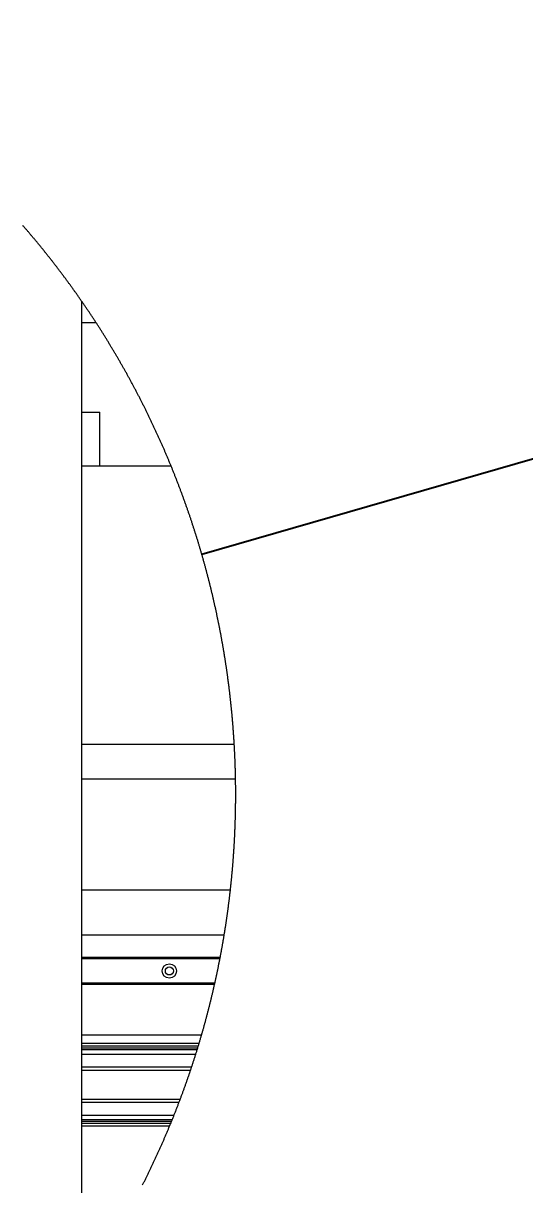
# Model space of a CAD drawing. Header units: millimetres. Extents: x 169 to 14583, y -399 to 10804.
# Drawn here: x 3427 to 3986, y 4334 to 5629 of the extents above; entities that cross this region are included whole.
import ezdxf

# ---------------------------------------------------------------- set-up
doc = ezdxf.new("R2010")
doc.units = ezdxf.units.MM
doc.header["$LTSCALE"] = 35
doc.layers.add('1', color=70, linetype='Continuous')
doc.layers.add('13', color=6, linetype='Continuous')
doc.styles.add('SLDTEXTSTYLE2', font='TXT', dxfattribs={"width": 0.7})
doc.dimstyles.new('SLDDIMSTYLE6', dxfattribs={"dimtxt": 0.18, "dimasz": 26.25, "dimexe": 0, "dimexo": 0.0625, "dimgap": 0, "dimtad": 0, "dimtih": 1, "dimtoh": 1, "dimdec": 0, "dimrnd": 1e-09, "dimzin": 0, "dimdsep": 46, "dimtxsty": 'Standard', "dimblk1": 'NONE', "dimblk2": 'NONE', "dimsah": 1, "dimcen": 0.09, "dimadec": 0, "dimazin": 0, "dimtfac": 26.25, "dimtdec": 0, "dimtofl": 0, "dimtmove": 0, "dimatfit": 3, "dimldrblk": 'NONE', "dimfxl": 0, "dimfrac": 2, "dimtolj": 1, "dimtzin": 0, "dimarcsym": 0})
doc.dimstyles.new('SLDDIMSTYLE7', dxfattribs={"dimtxt": 105.988363, "dimasz": 26.25, "dimexe": 0, "dimexo": 0.0625, "dimgap": 26.497091, "dimtad": 1, "dimdec": 0, "dimlfac": 0.5, "dimrnd": 1e-09, "dimzin": 12, "dimdsep": 46, "dimtxsty": 'SLDTEXTSTYLE2', "dimsah": 1, "dimcen": 0.09, "dimadec": 0, "dimazin": 3, "dimtfac": 1, "dimtdec": 3, "dimtofl": 0, "dimtmove": 0, "dimatfit": 3, "dimfxl": 0, "dimfrac": 2, "dimtolj": 1, "dimtzin": 12, "dimarcsym": 0})

# ---------------------------------------------------------------- blocks, each defined once
blk = doc.blocks.new('_None')
blk = doc.blocks.new('_D_45')
at = {"layer": '1'}
for p, q in [((3007.6, 4323.5), (3007.6, 3632.6)), ((3412.4, 4084.2), (3412.4, 3632.6)), ((3629.2, 3862), (3841.7, 3862)), ((3841.7, 3700), (3629.2, 3700)), ((3007.6, 3667.6), (3412.4, 3667.6)), ((3412.4, 3667.6), (3841.7, 3667.6))]:
    blk.add_line(p, q, dxfattribs=at)
for centre, start, end in [((3629.2, 3781), 90, 270), ((3841.7, 3781), 270, 90)]:
    blk.add_arc(centre, 81, start, end, dxfattribs=at)
for points in [[(3007.6, 3667.6), (3033.9, 3662.3), (3033.9, 3672.8)], [(3412.4, 3667.6), (3386.2, 3672.8), (3386.2, 3662.3)]]:
    blk.add_solid(points, dxfattribs=at)
at = {"layer": '1', "insert": (3629.2, 3838.6), "char_height": 92.6, "attachment_point": 1, "style": 'SLDTEXTSTYLE2'}
blk.add_mtext('202', dxfattribs=at)

msp = doc.modelspace()

# ---------------------------------------------------------------- linework, layer by layer
at = {"color": 7, "linetype": 'Continuous', "lineweight": 18}
for p, q in [((3492.433, 4219.866), (3492.433, 5319.063)), ((3492.433, 5295.465), (3508.244, 5295.465)), ((3492.433, 5195.464), (3512.433, 5195.464)), ((3512.433, 5135.465), (3512.433, 5195.464)), ((3591.954, 5135.465), (3492.433, 5135.465)), ((3492.433, 4825.465), (3662.324, 4825.465)), ((3663.799, 4786.465), (3492.433, 4786.465)), ((3658.006, 4662.464), (3492.433, 4662.464)), ((3651.109, 4612.465), (3492.433, 4612.465)), ((3646.654, 4587.465), (3492.433, 4587.465)), ((3646.366, 4585.965), (3492.433, 4585.965)), ((3640.743, 4558.965), (3492.433, 4558.965)), ((3640.406, 4557.465), (3492.433, 4557.465)), ((3625.839, 4500.765), (3492.433, 4500.765)), ((3623.096, 4491.464), (3492.433, 4491.464)), ((3622.19, 4488.465), (3492.433, 4488.465)), ((3621.579, 4486.464), (3492.433, 4486.464)), ((3620.964, 4484.464), (3492.433, 4484.464)), ((3619.406, 4479.464), (3492.433, 4479.464)), ((3614.808, 4465.234), (3492.433, 4465.234)), ((3613.599, 4461.615), (3492.433, 4461.615)), ((3602.102, 4429.314), (3492.433, 4429.314)), ((3600.732, 4425.695), (3492.433, 4425.695)), ((3595.186, 4411.465), (3492.433, 4411.465)), ((3593.176, 4406.465), (3492.433, 4406.465)), ((3592.362, 4404.465), (3492.433, 4404.465)), ((3591.544, 4402.464), (3492.433, 4402.464)), ((3590.306, 4399.465), (3492.433, 4399.465))]:
    msp.add_line(p, q, dxfattribs=at)
at = {"color": 7, "linetype": 'Continuous', "lineweight": 18, "flags": 128}
for points in [[(3663.948, 4768.632), (3663.949, 4769.464), (3663.948, 4770.344), (3663.947, 4771.223), (3663.945, 4772.102), (3663.942, 4772.981), (3663.939, 4773.861), (3663.934, 4774.74), (3663.929, 4775.619), (3663.923, 4776.498), (3663.916, 4777.378), (3663.908, 4778.257), (3663.9, 4779.136), (3663.891, 4780.015), (3663.881, 4780.894), (3663.87, 4781.773), (3663.859, 4782.653), (3663.846, 4783.532), (3663.833, 4784.411), (3663.819, 4785.29), (3663.804, 4786.169), (3663.799, 4786.465), (3663.783, 4787.344), (3663.766, 4788.223), (3663.749, 4789.102), (3663.731, 4789.981), (3663.712, 4790.86), (3663.692, 4791.739), (3663.671, 4792.618), (3663.65, 4793.497), (3663.627, 4794.376), (3663.604, 4795.255), (3663.58, 4796.134), (3663.556, 4797.013), (3663.53, 4797.891), (3663.504, 4798.77), (3663.477, 4799.649), (3663.449, 4800.528), (3663.42, 4801.407), (3663.391, 4802.285), (3663.361, 4803.164), (3663.33, 4804.043), (3663.298, 4804.921), (3663.265, 4805.8), (3663.232, 4806.679), (3663.198, 4807.557), (3663.162, 4808.436), (3663.126, 4809.314), (3663.09, 4810.193), (3663.052, 4811.071), (3663.014, 4811.949), (3662.975, 4812.828), (3662.935, 4813.706), (3662.894, 4814.584), (3662.853, 4815.463), (3662.811, 4816.341), (3662.768, 4817.219), (3662.724, 4818.097), (3662.679, 4818.975), (3662.634, 4819.853), (3662.588, 4820.731), (3662.541, 4821.609), (3662.493, 4822.487), (3662.444, 4823.365), (3662.395, 4824.243), (3662.344, 4825.121), (3662.324, 4825.465), (3662.273, 4826.342), (3662.221, 4827.22), (3662.168, 4828.098), (3662.114, 4828.975), (3662.06, 4829.853), (3662.004, 4830.73), (3661.948, 4831.608), (3661.891, 4832.485), (3661.834, 4833.362), (3661.775, 4834.24), (3661.716, 4835.117), (3661.656, 4835.994), (3661.595, 4836.871), (3661.533, 4837.748), (3661.47, 4838.625), (3661.407, 4839.502), (3661.343, 4840.379), (3661.278, 4841.256), (3661.212, 4842.133), (3661.146, 4843.009), (3661.078, 4843.886), (3661.01, 4844.763), (3660.941, 4845.639), (3660.872, 4846.516), (3660.801, 4847.392), (3660.73, 4848.268), (3660.658, 4849.145), (3660.585, 4850.021), (3660.511, 4850.897), (3660.437, 4851.773), (3660.362, 4852.649), (3660.285, 4853.525), (3660.208, 4854.401), (3660.131, 4855.277), (3660.052, 4856.152), (3659.973, 4857.028), (3659.893, 4857.904), (3659.812, 4858.779), (3659.73, 4859.655), (3659.648, 4860.53), (3659.565, 4861.405), (3659.481, 4862.28), (3659.396, 4863.156), (3659.31, 4864.031), (3659.224, 4864.906), (3659.137, 4865.781), (3659.049, 4866.655), (3658.96, 4867.53), (3658.87, 4868.405), (3658.78, 4869.279), (3658.688, 4870.154), (3658.596, 4871.028), (3658.504, 4871.903), (3658.41, 4872.777), (3658.315, 4873.651), (3658.22, 4874.525), (3658.124, 4875.399), (3658.028, 4876.273), (3657.93, 4877.147), (3657.832, 4878.02), (3657.732, 4878.894), (3657.632, 4879.767), (3657.532, 4880.641), (3657.43, 4881.514), (3657.328, 4882.388), (3657.225, 4883.261), (3657.121, 4884.134), (3657.016, 4885.007), (3656.91, 4885.88), (3656.804, 4886.752), (3656.697, 4887.625), (3656.589, 4888.498), (3656.48, 4889.37), (3656.371, 4890.243), (3656.261, 4891.115), (3656.15, 4891.987), (3656.038, 4892.859), (3655.925, 4893.731), (3655.812, 4894.603), (3655.697, 4895.475), (3655.582, 4896.346), (3655.466, 4897.218), (3655.35, 4898.089), (3655.232, 4898.961), (3655.114, 4899.832), (3654.995, 4900.703), (3654.875, 4901.574), (3654.755, 4902.445), (3654.633, 4903.316), (3654.511, 4904.187), (3654.388, 4905.057), (3654.264, 4905.928), (3654.14, 4906.798), (3654.014, 4907.668), (3653.888, 4908.539), (3653.761, 4909.409), (3653.634, 4910.279), (3653.505, 4911.148), (3653.376, 4912.018), (3653.246, 4912.888), (3653.115, 4913.757), (3652.983, 4914.626), (3652.851, 4915.495), (3652.717, 4916.365), (3652.583, 4917.233), (3652.448, 4918.102), (3652.313, 4918.971), (3652.176, 4919.84), (3652.039, 4920.708), (3651.901, 4921.576), (3651.762, 4922.445), (3651.623, 4923.313), (3651.482, 4924.181), (3651.341, 4925.048), (3651.199, 4925.916), (3651.057, 4926.784), (3650.913, 4927.651), (3650.769, 4928.518), (3650.624, 4929.386), (3650.478, 4930.253), (3650.331, 4931.12), (3650.183, 4931.986), (3650.035, 4932.853), (3649.886, 4933.719), (3649.736, 4934.586), (3649.586, 4935.452), (3649.434, 4936.318), (3649.282, 4937.184), (3649.129, 4938.05), (3648.975, 4938.916), (3648.821, 4939.781), (3648.665, 4940.647), (3648.509, 4941.512), (3648.352, 4942.377), (3648.195, 4943.242), (3648.036, 4944.107), (3647.877, 4944.972), (3647.717, 4945.836), (3647.556, 4946.7), (3647.394, 4947.565), (3647.232, 4948.429), (3647.068, 4949.293), (3646.904, 4950.157), (3646.739, 4951.02), (3646.574, 4951.884), (3646.408, 4952.747), (3646.24, 4953.61), (3646.072, 4954.473), (3645.904, 4955.336), (3645.734, 4956.199), (3645.564, 4957.061), (3645.393, 4957.924), (3645.221, 4958.786), (3645.048, 4959.648), (3644.875, 4960.51), (3644.701, 4961.372), (3644.526, 4962.234), (3644.35, 4963.095), (3644.173, 4963.956), (3643.996, 4964.818), (3643.818, 4965.679), (3643.639, 4966.539), (3643.459, 4967.4), (3643.279, 4968.261), (3643.097, 4969.121), (3642.915, 4969.981), (3642.733, 4970.841), (3642.549, 4971.701), (3642.364, 4972.561), (3642.179, 4973.42), (3641.993, 4974.28), (3641.807, 4975.139), (3641.619, 4975.998), (3641.431, 4976.857), (3641.242, 4977.715), (3641.052, 4978.574), (3640.861, 4979.432), (3640.67, 4980.29), (3640.477, 4981.148), (3640.285, 4982.006), (3640.091, 4982.864), (3639.896, 4983.721), (3639.701, 4984.578), (3639.505, 4985.435), (3639.308, 4986.292), (3639.11, 4987.149), (3638.912, 4988.005), (3638.712, 4988.862), (3638.512, 4989.718), (3638.312, 4990.574), (3638.11, 4991.43), (3637.908, 4992.285), (3637.705, 4993.141), (3637.501, 4993.996), (3637.296, 4994.851), (3637.09, 4995.706), (3636.884, 4996.561), (3636.677, 4997.415), (3636.469, 4998.27), (3636.261, 4999.124), (3636.052, 4999.978), (3635.841, 5000.832), (3635.631, 5001.685), (3635.419, 5002.539), (3635.206, 5003.392), (3634.993, 5004.245), (3634.779, 5005.097), (3634.564, 5005.95), (3634.349, 5006.802), (3634.132, 5007.655), (3633.915, 5008.507), (3633.697, 5009.358), (3633.479, 5010.21), (3633.259, 5011.062), (3633.039, 5011.913), (3632.818, 5012.764), (3632.596, 5013.614), (3632.374, 5014.465), (3632.151, 5015.315), (3631.927, 5016.166), (3631.702, 5017.016), (3631.476, 5017.866), (3631.25, 5018.715), (3631.022, 5019.564), (3630.795, 5020.414), (3630.566, 5021.263), (3630.336, 5022.111), (3630.106, 5022.96), (3629.875, 5023.808), (3629.643, 5024.656), (3629.41, 5025.504), (3629.177, 5026.352), (3628.943, 5027.199), (3628.708, 5028.047), (3628.473, 5028.894), (3628.236, 5029.741), (3627.999, 5030.587), (3627.761, 5031.434), (3627.522, 5032.28), (3627.283, 5033.126), (3627.042, 5033.972), (3626.801, 5034.817), (3626.559, 5035.662), (3626.317, 5036.508), (3626.074, 5037.353), (3625.829, 5038.197), (3625.584, 5039.042), (3625.339, 5039.886), (3625.092, 5040.73), (3624.845, 5041.574), (3624.597, 5042.417), (3624.348, 5043.26), (3624.099, 5044.103), (3623.849, 5044.946), (3623.598, 5045.789), (3623.346, 5046.631), (3623.093, 5047.474), (3622.84, 5048.315), (3622.586, 5049.157), (3622.331, 5049.999), (3622.075, 5050.84), (3621.819, 5051.681), (3621.562, 5052.522), (3621.304, 5053.362), (3621.045, 5054.203), (3620.786, 5055.043), (3620.525, 5055.883), (3620.265, 5056.722), (3620.003, 5057.562), (3619.74, 5058.401), (3619.477, 5059.24), (3619.213, 5060.078), (3618.948, 5060.917), (3618.682, 5061.755), (3618.416, 5062.593), (3618.149, 5063.43), (3617.881, 5064.268), (3617.613, 5065.105), (3617.343, 5065.942), (3617.073, 5066.779), (3616.802, 5067.615), (3616.53, 5068.451), (3616.258, 5069.287), (3615.985, 5070.123), (3615.711, 5070.958), (3615.436, 5071.794), (3615.161, 5072.629), (3614.885, 5073.463), (3614.608, 5074.298), (3614.33, 5075.132), (3614.051, 5075.966), (3613.772, 5076.8), (3613.492, 5077.633), (3613.211, 5078.466), (3612.93, 5079.299), (3612.648, 5080.132), (3612.364, 5080.964), (3612.081, 5081.797), (3611.796, 5082.629), (3611.511, 5083.46), (3611.225, 5084.292), (3610.938, 5085.123), (3610.65, 5085.954), (3610.362, 5086.784), (3610.073, 5087.614), (3609.783, 5088.445), (3609.492, 5089.274), (3609.201, 5090.104), (3608.909, 5090.933), (3608.616, 5091.762), (3608.322, 5092.591), (3608.028, 5093.42), (3607.733, 5094.248), (3607.437, 5095.076), (3607.14, 5095.903), (3606.843, 5096.731), (3606.545, 5097.558), (3606.246, 5098.385), (3605.946, 5099.211), (3605.646, 5100.038), (3605.345, 5100.864), (3605.043, 5101.69), (3604.74, 5102.515), (3604.437, 5103.34), (3604.132, 5104.165), (3603.827, 5104.99), (3603.522, 5105.814), (3603.215, 5106.638), (3602.908, 5107.462), (3602.6, 5108.286), (3602.292, 5109.109), (3601.982, 5109.932), (3601.672, 5110.755), (3601.361, 5111.577), (3601.049, 5112.399), (3600.737, 5113.221), (3600.424, 5114.043), (3600.11, 5114.864), (3599.795, 5115.685), (3599.48, 5116.506), (3599.164, 5117.326), (3598.847, 5118.146), (3598.529, 5118.966), (3598.211, 5119.786), (3597.892, 5120.605), (3597.572, 5121.424), (3597.251, 5122.243), (3596.93, 5123.061), (3596.608, 5123.879), (3596.285, 5124.697), (3595.962, 5125.515), (3595.637, 5126.332), (3595.312, 5127.149), (3594.986, 5127.965), (3594.66, 5128.782), (3594.332, 5129.598), (3594.004, 5130.413), (3593.676, 5131.229), (3593.346, 5132.044), (3593.016, 5132.859), (3592.685, 5133.674), (3592.353, 5134.488), (3592.02, 5135.302), (3591.954, 5135.465), (3591.62, 5136.278), (3591.286, 5137.091), (3590.951, 5137.904), (3590.616, 5138.717), (3590.28, 5139.529), (3589.942, 5140.341), (3589.605, 5141.153), (3589.266, 5141.965), (3588.927, 5142.776), (3588.587, 5143.586), (3588.246, 5144.397), (3587.904, 5145.207), (3587.562, 5146.017), (3587.219, 5146.827), (3586.875, 5147.636), (3586.531, 5148.445), (3586.186, 5149.254), (3585.84, 5150.062), (3585.493, 5150.87), (3585.146, 5151.678), (3584.798, 5152.485), (3584.449, 5153.292), (3584.099, 5154.099), (3583.749, 5154.905), (3583.398, 5155.711), (3583.046, 5156.517), (3582.693, 5157.322), (3582.34, 5158.128), (3581.986, 5158.932), (3581.631, 5159.737), (3581.276, 5160.541), (3580.92, 5161.345), (3580.563, 5162.149), (3580.205, 5162.952), (3579.847, 5163.755), (3579.488, 5164.557), (3579.128, 5165.359), (3578.767, 5166.161), (3578.406, 5166.963), (3578.044, 5167.764), (3577.681, 5168.565), (3577.317, 5169.365), (3576.953, 5170.166), (3576.588, 5170.966), (3576.223, 5171.765), (3575.856, 5172.564), (3575.489, 5173.363), (3575.121, 5174.162), (3574.753, 5174.96), (3574.383, 5175.758), (3574.013, 5176.556), (3573.642, 5177.353), (3573.271, 5178.15), (3572.899, 5178.946), (3572.526, 5179.743), (3572.152, 5180.538), (3571.778, 5181.334), (3571.403, 5182.129), (3571.027, 5182.924), (3570.65, 5183.719), (3570.273, 5184.513), (3569.895, 5185.307), (3569.516, 5186.1), (3569.137, 5186.893), (3568.757, 5187.686), (3568.376, 5188.478), (3567.994, 5189.271), (3567.612, 5190.062), (3567.229, 5190.854), (3566.845, 5191.645), (3566.461, 5192.435), (3566.075, 5193.226), (3565.689, 5194.016), (3565.303, 5194.805), (3564.915, 5195.595), (3564.527, 5196.384), (3564.138, 5197.172), (3563.749, 5197.961), (3563.359, 5198.749), (3562.968, 5199.536), (3562.576, 5200.323), (3562.184, 5201.11), (3561.79, 5201.897), (3561.397, 5202.683), (3561.002, 5203.468), (3560.607, 5204.254), (3560.211, 5205.039), (3559.814, 5205.823), (3559.417, 5206.608), (3559.019, 5207.392), (3558.62, 5208.175), (3558.22, 5208.958), (3557.82, 5209.741), (3557.419, 5210.524), (3557.018, 5211.306), (3556.615, 5212.088), (3556.212, 5212.869), (3555.808, 5213.65), (3555.404, 5214.431), (3554.999, 5215.211), (3554.593, 5215.991), (3554.186, 5216.77), (3553.779, 5217.55), (3553.371, 5218.328), (3552.962, 5219.107), (3552.552, 5219.885), (3552.142, 5220.663), (3551.731, 5221.44), (3551.32, 5222.217), (3550.907, 5222.993), (3550.494, 5223.77), (3550.081, 5224.545), (3549.666, 5225.321), (3549.251, 5226.096), (3548.835, 5226.871), (3548.419, 5227.645), (3548.002, 5228.419), (3547.584, 5229.192), (3547.165, 5229.966), (3546.746, 5230.738), (3546.325, 5231.511), (3545.905, 5232.283), (3545.483, 5233.054), (3545.061, 5233.826), (3544.638, 5234.597), (3544.215, 5235.367), (3543.79, 5236.137), (3543.365, 5236.907), (3542.94, 5237.676), (3542.513, 5238.445), (3542.086, 5239.214), (3541.659, 5239.982), (3541.23, 5240.75), (3540.801, 5241.517), (3540.371, 5242.284), (3539.941, 5243.051), (3539.509, 5243.817), (3539.077, 5244.583), (3538.645, 5245.348), (3538.211, 5246.113), (3537.777, 5246.878), (3537.343, 5247.642), (3536.907, 5248.406), (3536.471, 5249.169), (3536.034, 5249.932), (3535.597, 5250.695), (3535.158, 5251.457), (3534.719, 5252.219), (3534.28, 5252.98), (3533.84, 5253.741), (3533.399, 5254.502), (3532.957, 5255.262), (3532.515, 5256.022), (3532.072, 5256.782), (3531.628, 5257.541), (3531.183, 5258.299), (3530.738, 5259.058), (3530.292, 5259.815), (3529.846, 5260.573), (3529.399, 5261.33), (3528.951, 5262.086), (3528.502, 5262.843), (3528.053, 5263.598), (3527.603, 5264.354), (3527.153, 5265.109), (3526.701, 5265.863), (3526.249, 5266.617), (3525.796, 5267.371), (3525.343, 5268.125), (3524.889, 5268.877), (3524.434, 5269.63), (3523.979, 5270.382), (3523.523, 5271.134), (3523.066, 5271.885), (3522.608, 5272.636), (3522.15, 5273.386), (3521.691, 5274.136), (3521.232, 5274.886), (3520.771, 5275.635), (3520.311, 5276.384), (3519.849, 5277.132), (3519.387, 5277.88), (3518.924, 5278.627), (3518.46, 5279.375), (3517.996, 5280.121), (3517.531, 5280.867), (3517.065, 5281.613), (3516.599, 5282.359), (3516.132, 5283.104), (3515.664, 5283.848), (3515.196, 5284.592), (3514.727, 5285.336), (3514.257, 5286.079), (3513.787, 5286.822), (3513.316, 5287.564), (3512.844, 5288.306), (3512.372, 5289.048), (3511.899, 5289.789), (3511.425, 5290.53), (3510.95, 5291.27), (3510.475, 5292.01), (3509.999, 5292.749), (3509.523, 5293.488), (3509.046, 5294.226), (3508.568, 5294.965), (3508.244, 5295.465), (3507.765, 5296.202), (3507.285, 5296.939), (3506.805, 5297.675), (3506.324, 5298.411), (3505.842, 5299.147), (3505.36, 5299.882), (3504.877, 5300.617), (3504.394, 5301.351), (3503.909, 5302.085), (3503.424, 5302.818), (3502.938, 5303.551), (3502.452, 5304.284), (3501.965, 5305.016), (3501.478, 5305.747), (3500.989, 5306.479), (3500.5, 5307.209), (3500.011, 5307.94), (3499.521, 5308.669), (3499.03, 5309.399), (3498.538, 5310.128), (3498.046, 5310.856), (3497.553, 5311.584), (3497.059, 5312.312), (3496.565, 5313.039), (3496.07, 5313.766), (3495.574, 5314.492), (3495.078, 5315.218), (3494.581, 5315.943), (3494.084, 5316.668), (3493.586, 5317.393), (3493.087, 5318.117), (3492.587, 5318.84), (3492.433, 5319.063), (3491.933, 5319.786), (3491.432, 5320.509), (3490.93, 5321.231), (3490.427, 5321.952), (3489.924, 5322.673), (3489.421, 5323.394), (3488.916, 5324.114), (3488.411, 5324.834), (3487.906, 5325.553), (3487.4, 5326.272), (3486.892, 5326.99), (3486.385, 5327.708), (3485.877, 5328.426), (3485.368, 5329.143), (3484.858, 5329.859), (3484.348, 5330.575), (3483.837, 5331.291), (3483.326, 5332.006), (3482.813, 5332.721), (3482.301, 5333.435), (3481.787, 5334.148), (3481.273, 5334.862), (3480.758, 5335.575), (3480.243, 5336.287), (3479.727, 5336.999), (3479.21, 5337.71), (3478.693, 5338.421), (3478.175, 5339.131), (3477.656, 5339.841), (3477.137, 5340.551), (3476.617, 5341.26), (3476.096, 5341.968), (3475.575, 5342.677), (3475.053, 5343.384), (3474.53, 5344.091), (3474.007, 5344.798), (3473.484, 5345.504), (3472.959, 5346.21), (3472.434, 5346.915), (3471.908, 5347.62), (3471.382, 5348.324), (3470.855, 5349.028), (3470.327, 5349.731), (3469.799, 5350.434), (3469.27, 5351.136), (3468.74, 5351.838), (3468.21, 5352.539), (3467.679, 5353.24), (3467.148, 5353.941), (3466.616, 5354.641), (3466.083, 5355.34), (3465.55, 5356.039), (3465.016, 5356.738), (3464.481, 5357.436), (3463.946, 5358.133), (3463.41, 5358.83), (3462.873, 5359.527), (3462.336, 5360.223), (3461.798, 5360.918), (3461.26, 5361.613), (3460.721, 5362.308), (3460.181, 5363.002), (3459.64, 5363.695), (3459.1, 5364.389), (3458.558, 5365.081), (3458.015, 5365.773), (3457.473, 5366.465), (3456.929, 5367.156), (3456.385, 5367.847), (3455.84, 5368.537), (3455.295, 5369.226), (3454.749, 5369.915), (3454.202, 5370.604), (3453.655, 5371.292), (3453.107, 5371.98), (3452.559, 5372.667), (3452.009, 5373.354), (3451.459, 5374.04), (3450.909, 5374.725), (3450.358, 5375.411), (3449.806, 5376.095), (3449.254, 5376.779), (3448.701, 5377.463), (3448.148, 5378.146), (3447.594, 5378.829), (3447.039, 5379.511), (3446.483, 5380.193), (3445.927, 5380.874), (3445.371, 5381.554), (3444.813, 5382.234), (3444.256, 5382.914), (3443.697, 5383.593), (3443.138, 5384.272), (3442.579, 5384.95), (3442.018, 5385.627), (3441.457, 5386.304), (3440.896, 5386.981), (3440.333, 5387.657), (3439.771, 5388.332), (3439.207, 5389.007), (3438.643, 5389.682), (3438.079, 5390.356), (3437.513, 5391.029), (3436.948, 5391.702), (3436.381, 5392.375), (3435.814, 5393.047), (3435.246, 5393.718), (3434.678, 5394.389), (3434.109, 5395.059), (3433.54, 5395.729), (3432.969, 5396.398), (3432.399, 5397.067), (3431.827, 5397.735), (3431.255, 5398.403), (3430.683, 5399.071), (3430.109, 5399.737), (3429.536, 5400.403), (3428.962, 5401.069), (3428.386, 5401.734), (3427.811, 5402.399), (3427.235, 5403.063), (3426.658, 5403.727)], [(3560.17, 4333.809), (3560.566, 4334.593), (3560.961, 4335.379), (3561.356, 4336.165), (3561.749, 4336.951), (3562.143, 4337.737), (3562.535, 4338.524), (3562.927, 4339.311), (3563.318, 4340.098), (3563.708, 4340.886), (3564.098, 4341.675), (3564.487, 4342.463), (3564.875, 4343.252), (3565.262, 4344.041), (3565.649, 4344.831), (3566.035, 4345.621), (3566.42, 4346.411), (3566.805, 4347.202), (3567.189, 4347.993), (3567.572, 4348.784), (3567.954, 4349.576), (3568.336, 4350.368), (3568.717, 4351.16), (3569.097, 4351.953), (3569.477, 4352.746), (3569.856, 4353.54), (3570.234, 4354.333), (3570.611, 4355.128), (3570.988, 4355.922), (3571.364, 4356.717), (3571.739, 4357.512), (3572.113, 4358.308), (3572.487, 4359.103), (3572.86, 4359.9), (3573.232, 4360.696), (3573.604, 4361.493), (3573.975, 4362.29), (3574.345, 4363.088), (3574.714, 4363.886), (3575.083, 4364.684), (3575.451, 4365.482), (3575.818, 4366.281), (3576.184, 4367.08), (3576.55, 4367.88), (3576.915, 4368.68), (3577.28, 4369.48), (3577.643, 4370.281), (3578.006, 4371.082), (3578.368, 4371.883), (3578.73, 4372.684), (3579.09, 4373.486), (3579.45, 4374.288), (3579.809, 4375.091), (3580.168, 4375.894), (3580.526, 4376.697), (3580.883, 4377.5), (3581.239, 4378.304), (3581.594, 4379.108), (3581.949, 4379.913), (3582.303, 4380.717), (3582.657, 4381.523), (3583.009, 4382.328), (3583.361, 4383.134), (3583.712, 4383.94), (3584.063, 4384.746), (3584.412, 4385.553), (3584.761, 4386.36), (3585.109, 4387.167), (3585.457, 4387.975), (3585.804, 4388.783), (3586.15, 4389.591), (3586.495, 4390.4), (3586.84, 4391.209), (3587.183, 4392.018), (3587.526, 4392.827), (3587.869, 4393.637), (3588.21, 4394.448), (3588.551, 4395.258), (3588.891, 4396.069), (3589.231, 4396.88), (3589.569, 4397.691), (3589.907, 4398.503), (3590.244, 4399.315), (3590.306, 4399.465), (3590.643, 4400.277), (3590.978, 4401.09), (3591.313, 4401.903), (3591.544, 4402.464), (3591.877, 4403.278), (3592.21, 4404.092), (3592.362, 4404.465), (3592.694, 4405.279), (3593.025, 4406.093), (3593.176, 4406.465), (3593.506, 4407.28), (3593.835, 4408.095), (3594.163, 4408.91), (3594.491, 4409.726), (3594.818, 4410.542), (3595.144, 4411.359), (3595.186, 4411.465), (3595.512, 4412.281), (3595.836, 4413.098), (3596.16, 4413.916), (3596.483, 4414.734), (3596.806, 4415.552), (3597.127, 4416.37), (3597.448, 4417.188), (3597.768, 4418.007), (3598.088, 4418.826), (3598.406, 4419.646), (3598.724, 4420.466), (3599.041, 4421.286), (3599.358, 4422.106), (3599.673, 4422.927), (3599.988, 4423.748), (3600.303, 4424.569), (3600.616, 4425.39), (3600.732, 4425.695), (3601.045, 4426.517), (3601.356, 4427.339), (3601.667, 4428.162), (3601.978, 4428.984), (3602.102, 4429.314), (3602.411, 4430.138), (3602.719, 4430.961), (3603.027, 4431.785), (3603.334, 4432.609), (3603.64, 4433.433), (3603.945, 4434.257), (3604.25, 4435.082), (3604.554, 4435.907), (3604.857, 4436.732), (3605.159, 4437.558), (3605.461, 4438.384), (3605.762, 4439.21), (3606.062, 4440.036), (3606.361, 4440.863), (3606.66, 4441.69), (3606.958, 4442.517), (3607.255, 4443.345), (3607.551, 4444.173), (3607.847, 4445.001), (3608.142, 4445.829), (3608.436, 4446.658), (3608.729, 4447.486), (3609.022, 4448.316), (3609.313, 4449.145), (3609.605, 4449.975), (3609.895, 4450.805), (3610.184, 4451.635), (3610.473, 4452.465), (3610.761, 4453.296), (3611.048, 4454.127), (3611.335, 4454.958), (3611.621, 4455.79), (3611.906, 4456.621), (3612.19, 4457.453), (3612.474, 4458.286), (3612.756, 4459.118), (3613.039, 4459.951), (3613.32, 4460.784), (3613.599, 4461.615), (3613.879, 4462.448), (3614.158, 4463.282), (3614.436, 4464.116), (3614.714, 4464.95), (3614.808, 4465.234), (3615.084, 4466.068), (3615.36, 4466.903), (3615.635, 4467.738), (3615.909, 4468.574), (3616.182, 4469.41), (3616.455, 4470.245), (3616.727, 4471.082), (3616.998, 4471.918), (3617.268, 4472.755), (3617.538, 4473.591), (3617.807, 4474.429), (3618.075, 4475.266), (3618.342, 4476.104), (3618.608, 4476.941), (3618.874, 4477.78), (3619.139, 4478.618), (3619.404, 4479.457), (3619.406, 4479.464), (3619.67, 4480.303), (3619.932, 4481.142), (3620.194, 4481.982), (3620.455, 4482.821), (3620.716, 4483.661), (3620.964, 4484.464), (3621.223, 4485.305), (3621.481, 4486.145), (3621.579, 4486.464), (3621.836, 4487.305), (3622.093, 4488.146), (3622.19, 4488.465), (3622.445, 4489.306), (3622.699, 4490.148), (3622.953, 4490.989), (3623.096, 4491.464), (3623.348, 4492.307), (3623.6, 4493.149), (3623.851, 4493.992), (3624.102, 4494.835), (3624.351, 4495.678), (3624.6, 4496.521), (3624.848, 4497.364), (3625.095, 4498.208), (3625.341, 4499.052), (3625.587, 4499.896), (3625.832, 4500.741), (3625.839, 4500.765), (3626.083, 4501.609), (3626.326, 4502.454), (3626.569, 4503.299), (3626.811, 4504.145), (3627.052, 4504.99), (3627.292, 4505.836), (3627.531, 4506.682), (3627.77, 4507.528), (3628.008, 4508.375), (3628.245, 4509.221), (3628.482, 4510.068), (3628.717, 4510.915), (3628.952, 4511.762), (3629.186, 4512.61), (3629.42, 4513.458), (3629.652, 4514.306), (3629.884, 4515.154), (3630.115, 4516.002), (3630.345, 4516.851), (3630.575, 4517.699), (3630.803, 4518.548), (3631.031, 4519.397), (3631.258, 4520.247), (3631.485, 4521.096), (3631.71, 4521.946), (3631.935, 4522.796), (3632.159, 4523.646), (3632.382, 4524.497), (3632.605, 4525.347), (3632.827, 4526.198), (3633.048, 4527.049), (3633.268, 4527.901), (3633.487, 4528.752), (3633.706, 4529.604), (3633.924, 4530.455), (3634.141, 4531.307), (3634.357, 4532.16), (3634.573, 4533.012), (3634.787, 4533.865), (3635.001, 4534.717), (3635.215, 4535.57), (3635.427, 4536.424), (3635.639, 4537.277), (3635.849, 4538.13), (3636.06, 4538.984), (3636.269, 4539.838), (3636.477, 4540.692), (3636.685, 4541.547), (3636.892, 4542.401), (3637.099, 4543.256), (3637.304, 4544.111), (3637.509, 4544.966), (3637.712, 4545.821), (3637.916, 4546.677), (3638.118, 4547.532), (3638.319, 4548.388), (3638.52, 4549.244), (3638.72, 4550.1), (3638.919, 4550.957), (3639.118, 4551.813), (3639.315, 4552.67), (3639.512, 4553.527), (3639.709, 4554.384), (3639.904, 4555.241), (3640.098, 4556.099), (3640.292, 4556.956), (3640.406, 4557.465), (3640.599, 4558.323), (3640.743, 4558.965), (3640.934, 4559.823), (3641.124, 4560.681), (3641.314, 4561.54), (3641.502, 4562.398), (3641.69, 4563.257), (3641.878, 4564.116), (3642.064, 4564.976), (3642.25, 4565.835), (3642.435, 4566.695), (3642.619, 4567.554), (3642.802, 4568.414), (3642.985, 4569.274), (3643.166, 4570.135), (3643.347, 4570.995), (3643.527, 4571.856), (3643.707, 4572.716), (3643.886, 4573.577), (3644.063, 4574.438), (3644.24, 4575.299), (3644.417, 4576.161), (3644.592, 4577.022), (3644.767, 4577.884), (3644.941, 4578.746), (3645.114, 4579.608), (3645.286, 4580.47), (3645.458, 4581.333), (3645.629, 4582.195), (3645.799, 4583.058), (3645.968, 4583.92), (3646.136, 4584.783), (3646.304, 4585.646), (3646.366, 4585.965), (3646.532, 4586.828), (3646.654, 4587.465), (3646.82, 4588.328), (3646.984, 4589.192), (3647.148, 4590.056), (3647.31, 4590.92), (3647.473, 4591.784), (3647.634, 4592.648), (3647.794, 4593.513), (3647.954, 4594.377), (3648.113, 4595.242), (3648.271, 4596.107), (3648.428, 4596.972), (3648.585, 4597.837), (3648.741, 4598.703), (3648.896, 4599.568), (3649.05, 4600.434), (3649.203, 4601.299), (3649.356, 4602.165), (3649.508, 4603.031), (3649.659, 4603.897), (3649.809, 4604.764), (3649.959, 4605.63), (3650.107, 4606.497), (3650.255, 4607.363), (3650.402, 4608.23), (3650.548, 4609.097), (3650.694, 4609.964), (3650.839, 4610.832), (3650.983, 4611.699), (3651.109, 4612.465), (3651.252, 4613.332), (3651.393, 4614.2), (3651.534, 4615.068), (3651.674, 4615.936), (3651.813, 4616.804), (3651.952, 4617.672), (3652.09, 4618.54), (3652.227, 4619.409), (3652.363, 4620.278), (3652.498, 4621.146), (3652.633, 4622.015), (3652.766, 4622.884), (3652.899, 4623.753), (3653.032, 4624.623), (3653.163, 4625.492), (3653.294, 4626.361), (3653.424, 4627.231), (3653.553, 4628.101), (3653.681, 4628.971), (3653.808, 4629.841), (3653.935, 4630.711), (3654.061, 4631.581), (3654.186, 4632.451), (3654.31, 4633.321), (3654.433, 4634.192), (3654.556, 4635.063), (3654.678, 4635.933), (3654.799, 4636.804), (3654.919, 4637.675), (3655.039, 4638.546), (3655.158, 4639.417), (3655.276, 4640.289), (3655.393, 4641.16), (3655.509, 4642.032), (3655.625, 4642.903), (3655.739, 4643.775), (3655.853, 4644.647), (3655.967, 4645.519), (3656.079, 4646.391), (3656.19, 4647.263), (3656.301, 4648.135), (3656.411, 4649.007), (3656.521, 4649.88), (3656.629, 4650.752), (3656.737, 4651.625), (3656.843, 4652.498), (3656.949, 4653.371), (3657.055, 4654.243), (3657.159, 4655.117), (3657.263, 4655.99), (3657.366, 4656.863), (3657.468, 4657.736), (3657.569, 4658.609), (3657.669, 4659.483), (3657.769, 4660.356), (3657.868, 4661.23), (3657.966, 4662.104), (3658.006, 4662.464), (3658.103, 4663.338), (3658.199, 4664.212), (3658.295, 4665.086), (3658.389, 4665.961), (3658.483, 4666.835), (3658.576, 4667.709), (3658.668, 4668.583), (3658.76, 4669.458), (3658.85, 4670.332), (3658.94, 4671.207), (3659.029, 4672.082), (3659.117, 4672.957), (3659.205, 4673.831), (3659.291, 4674.706), (3659.377, 4675.581), (3659.462, 4676.457), (3659.546, 4677.332), (3659.63, 4678.207), (3659.712, 4679.082), (3659.794, 4679.958), (3659.875, 4680.833), (3659.955, 4681.709), (3660.035, 4682.584), (3660.114, 4683.46), (3660.192, 4684.336), (3660.269, 4685.212), (3660.345, 4686.088), (3660.42, 4686.964), (3660.495, 4687.84), (3660.569, 4688.716), (3660.642, 4689.592), (3660.714, 4690.468), (3660.786, 4691.345), (3660.856, 4692.221), (3660.926, 4693.098), (3660.995, 4693.974), (3661.064, 4694.851), (3661.131, 4695.727), (3661.198, 4696.604), (3661.264, 4697.481), (3661.329, 4698.358), (3661.393, 4699.234), (3661.457, 4700.111), (3661.519, 4700.988), (3661.581, 4701.865), (3661.642, 4702.743), (3661.703, 4703.62), (3661.762, 4704.497), (3661.821, 4705.374), (3661.879, 4706.251), (3661.936, 4707.129), (3661.992, 4708.006), (3662.048, 4708.884), (3662.102, 4709.761), (3662.156, 4710.639), (3662.209, 4711.516), (3662.262, 4712.394), (3662.313, 4713.272), (3662.364, 4714.15), (3662.414, 4715.027), (3662.463, 4715.905), (3662.511, 4716.783), (3662.559, 4717.661), (3662.606, 4718.539), (3662.652, 4719.417), (3662.697, 4720.295), (3662.741, 4721.173), (3662.785, 4722.052), (3662.827, 4722.93), (3662.869, 4723.808), (3662.91, 4724.686), (3662.951, 4725.565), (3662.99, 4726.443), (3663.029, 4727.321), (3663.067, 4728.2), (3663.104, 4729.078), (3663.141, 4729.957), (3663.176, 4730.835), (3663.211, 4731.714), (3663.245, 4732.592), (3663.278, 4733.471), (3663.31, 4734.349), (3663.342, 4735.228), (3663.373, 4736.107), (3663.403, 4736.986), (3663.432, 4737.864), (3663.46, 4738.743), (3663.488, 4739.622), (3663.514, 4740.501), (3663.54, 4741.38), (3663.565, 4742.259), (3663.59, 4743.137), (3663.613, 4744.016), (3663.636, 4744.895), (3663.658, 4745.774), (3663.679, 4746.653), (3663.7, 4747.532), (3663.719, 4748.411), (3663.738, 4749.29), (3663.756, 4750.169), (3663.773, 4751.048), (3663.789, 4751.927), (3663.805, 4752.807), (3663.82, 4753.686), (3663.834, 4754.565), (3663.847, 4755.444), (3663.859, 4756.323), (3663.871, 4757.202), (3663.882, 4758.081), (3663.892, 4758.961), (3663.901, 4759.84), (3663.909, 4760.719), (3663.917, 4761.598), (3663.923, 4762.477), (3663.929, 4763.357), (3663.934, 4764.236), (3663.939, 4765.115), (3663.942, 4765.994), (3663.945, 4766.873), (3663.947, 4767.753), (3663.948, 4768.632)]]:
    msp.add_lwpolyline(points, dxfattribs=at)
at = {"color": 7, "linetype": 'Continuous', "lineweight": 18}
for centre, radius in [((3590.033, 4572.465), 8), ((3590.033, 4572.464), 4.5)]:
    msp.add_circle(centre, radius, dxfattribs=at)

# ---------------------------------------------------------------- dimensions: what is measured, and where the dimension line sits
at = {"layer": '1'}
dim = msp.add_linear_dim(base=(3412.433, 3667.572), p1=(3007.633, 4358.465), p2=(3412.433, 4119.213), dimstyle='SLDDIMSTYLE7', dxfattribs=at)
dim.commit()
dim.dimension.update_dxf_attribs({"geometry": '_D_45', "text_midpoint": (3735.431, 3667.572), "dimtype": 160})

# ---------------------------------------------------------------- leaders
at = {"layer": '13', "has_arrowhead": 0}
msp.add_leader([(3626.132, 5037.151), (5679.629, 5629.175)], dimstyle='SLDDIMSTYLE6', dxfattribs=at)

doc.saveas('drawing.dxf')
